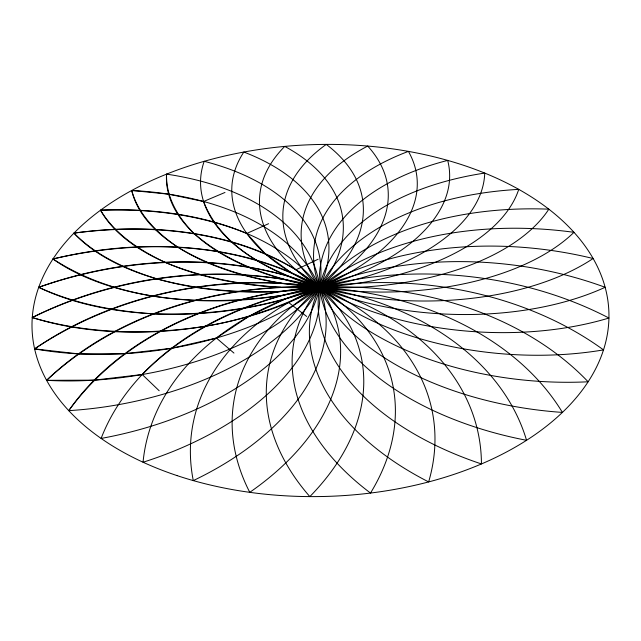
<?xml version="1.0" encoding="UTF-8"?>
<svg xmlns="http://www.w3.org/2000/svg" width="641" height="641" viewBox="0 0 641 641"><rect width="100%" height="100%" fill="white"/><g stroke="black" fill="none" stroke-linecap="round" stroke-linejoin="round"><path stroke-width="0.96" d="M68.763 410.649A245.287 136.797 -8.7 0 0 319.603 287.296A216.906 112.528 -1.8 0 0 518.745 189.367A274.564 168.182 8.2 0 0 319.603 287.296A306.727 224.951 -0.5 0 0 68.763 410.649C126.117 331.501 224.622 293.434 319.603 287.296A221.025 115.789 1.3 0 0 593.117 258.507A295.813 199.72 7.9 0 0 319.603 287.296A226.866 120.556 -5.8 0 1 32.266 317.543C88.306 334.153 147.783 335.131 205.264 326.261C253.644 318.289 299.147 299.676 341.998 276.279M281.006 291.359C239.053 293.201 196.907 289.724 156.308 278.715C126.133 269.212 96.487 255.943 73.947 233.124A217.676 113.128 -2.7 0 0 319.603 287.296A305.973 222.667 2.2 0 1 603.502 349.898A235.063 127.535 4.3 0 1 319.603 287.296C274.612 278.947 229.19 264.196 194.199 233.588C178.182 217.78 165.843 197.308 166.556 174.136A218.725 113.962 0.3 0 0 319.603 287.296A265.342 157.309 7.6 0 0 481.431 463.948A302.087 212.604 -9.1 0 0 319.603 287.296A253.876 145.146 -9.6 0 0 204.191 161.308A221.361 116.061 1.4 0 0 319.603 287.296A297.849 203.598 -10.5 0 1 428.645 481.92A273.667 167.069 8.2 0 1 319.603 287.296A246.104 137.567 -8.8 0 0 243.828 152.045A225.111 119.106 2.4 0 0 319.603 287.296A281.655 177.453 8.5 0 0 370.506 493.057A292.224 193.43 -11.3 0 0 319.603 287.296A229.927 123.12 3.4 0 1 284.748 146.404A238.997 131.02 -7.8 0 1 319.603 287.296A288.955 188.125 8.5 0 0 309.843 496.599A285.413 182.781 -11.5 0 0 319.603 287.296A232.715 125.5 -6.9 0 0 326.261 144.401A235.744 128.128 4.4 0 0 319.603 287.296A277.729 172.205 -11.4 0 1 249.766 492.336A295.205 198.614 8 0 1 319.603 287.296A242.45 134.161 5.3 0 1 367.71 146.06A227.387 120.989 -5.9 0 1 319.603 287.296A300.148 208.293 6.9 0 0 193.286 480.606A269.524 162.093 -10.9 0 0 319.603 287.296A249.918 141.228 6.2 0 1 408.413 151.388A223.1 117.463 -4.9 0 1 319.603 287.296A261.167 152.726 -10.3 0 1 143.055 462.233A303.674 216.426 5.1 0 1 319.603 287.296A257.938 149.305 7 0 1 447.666 160.402A219.903 114.899 -3.9 0 1 319.603 287.296A305.813 222.211 2.6 0 0 101.11 438.436A252.995 144.265 -9.5 0 0 319.603 287.296A217.836 113.257 -2.8 0 0 484.716 173.078A266.255 158.335 7.7 0 0 319.603 287.296A306.51 224.278 -3.7 0 0 46.609 380.329A238.268 130.363 -7.7 0 0 319.603 287.296A217.131 112.704 -0.8 0 0 548.832 209.174A282.497 178.615 8.5 0 0 319.603 287.296C266.808 307.784 209.831 315.789 153.375 313.818C114.01 311.197 74.765 303.858 38.732 287.304A222.699 117.135 -4.8 0 0 319.603 287.296A300.605 209.27 6.7 0 1 605.136 287.288A224.646 118.729 2.3 0 1 319.603 287.296C221.554 283.506 119.37 312.455 46.609 380.329L94.171 380.161L142.238 374.512C189.44 326.293 253.828 298.69 319.603 287.296A289.692 189.287 8.4 0 1 573.975 232.322A218.509 113.786 0.2 0 1 319.603 287.296A232.082 124.955 -6.8 0 1 34.614 348.888C117.455 293.338 221.377 272.962 319.603 287.296A303.97 217.187 4.8 0 1 608.926 318.032A229.35 122.631 3.3 0 1 319.603 287.296A219.623 114.675 -3.7 0 1 52.987 258.972C120.155 302.624 205.248 306.222 282.417 295.333M280.782 287.296C241.144 284.82 201.723 277.617 164.953 262.257C139.722 250.302 115.292 234.598 100.533 210.2A278.603 173.342 -11.4 0 1 319.603 287.296A306.751 225.047 -0.9 0 1 588.118 381.788A241.681 133.456 5.2 0 1 319.603 287.296A305.132 220.28 -6.6 0 0 34.614 348.888L78.49 353.872L124.843 353.672L171.532 348.287L216.418 338.039L248.852 316.438L284.981 299.091M281.728 283.274C245.367 276.936 209.495 266.376 177.765 247.105C157.309 233.164 138.48 215.039 131.717 190.473A217.227 112.776 -0.7 0 0 319.603 287.296A306.414 223.997 -4.1 0 1 562.405 412.411A249.069 140.403 6.1 0 1 319.603 287.296A286.207 183.951 -11.5 0 0 73.947 233.124C149.161 223.34 229.686 230.207 295.934 269.797L318.16 259.204M166.556 174.136A262.081 153.712 -10.4 0 1 319.603 287.296A304.908 219.663 -6.9 0 1 526.549 440.303A257.041 148.375 6.9 0 1 319.603 287.296A216.874 112.504 -1.7 0 1 100.533 210.2C150.194 208.469 200.537 214.599 246.785 233.452L268.595 223.701M283.803 279.404C198.606 265.983 109.691 279.58 32.266 317.543A302.464 213.485 -8.9 0 1 319.603 287.296A270.43 163.167 -11 0 0 131.717 190.473L168.679 194.183L203.566 201.498L224.983 192.46M286.936 275.798C205.585 253.299 117.992 259.525 38.732 287.304A298.385 204.655 -10.4 0 1 319.603 287.296C239.454 241.2 141.308 238.436 52.987 258.972A292.905 194.576 -11.2 0 1 319.603 287.296C273.715 272.553 222.235 249.549 203.566 201.498M291.03 272.569L265.286 253.788L246.785 233.452M295.934 269.797L337.839 300.781M288.642 302.52L306.686 316.462M216.418 338.039L233.957 353.079M142.238 374.512L159.168 390.738M177.06 475.606A288.538 176.003 -1.5 0 0 608.95 315.18A288.538 176.003 -1.5 0 0 175.41 170.722A288.538 176.003 -1.5 0 0 177.06 475.606"/></g></svg>
